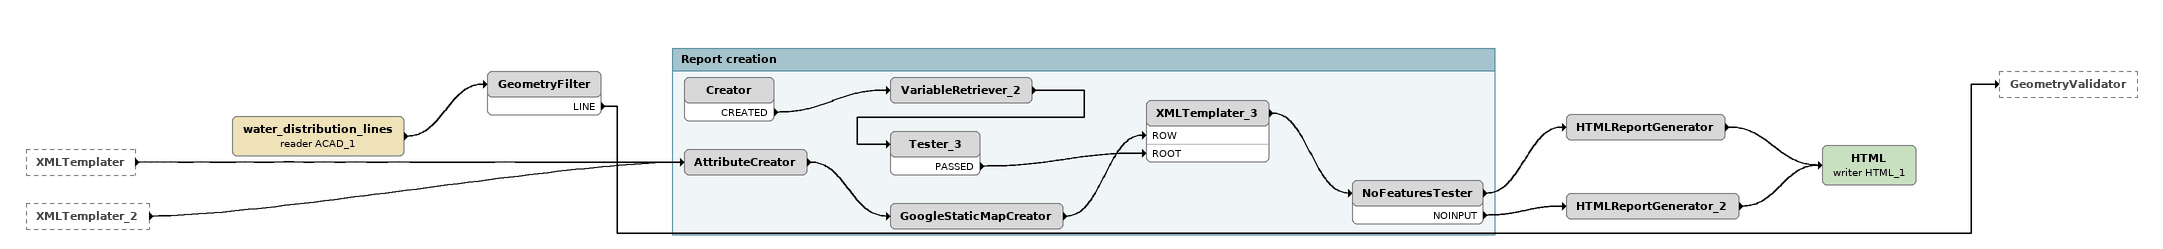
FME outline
XMLTemplater [outside]
    -> AttributeCreator
XMLTemplater_2 [outside]
    -> AttributeCreator
water_distribution_lines (reader ACAD_1)
    -> GeometryFilter
GeometryFilter
    LINE -> GeometryValidator
HTMLReportGenerator
    -> HTML (writer HTML_1)
HTMLReportGenerator_2
    -> HTML (writer HTML_1)
HTML (writer HTML_1)

Bookmark: Report creation
AttributeCreator
    -> GoogleStaticMapCreator
GoogleStaticMapCreator
    -> XMLTemplater_3 [ROW]
Creator
    CREATED -> VariableRetriever_2
VariableRetriever_2
    -> Tester_3
Tester_3
    PASSED -> XMLTemplater_3 [ROOT]
XMLTemplater_3
    -> NoFeaturesTester
NoFeaturesTester
    NOINPUT -> HTMLReportGenerator_2
    -> HTMLReportGenerator
